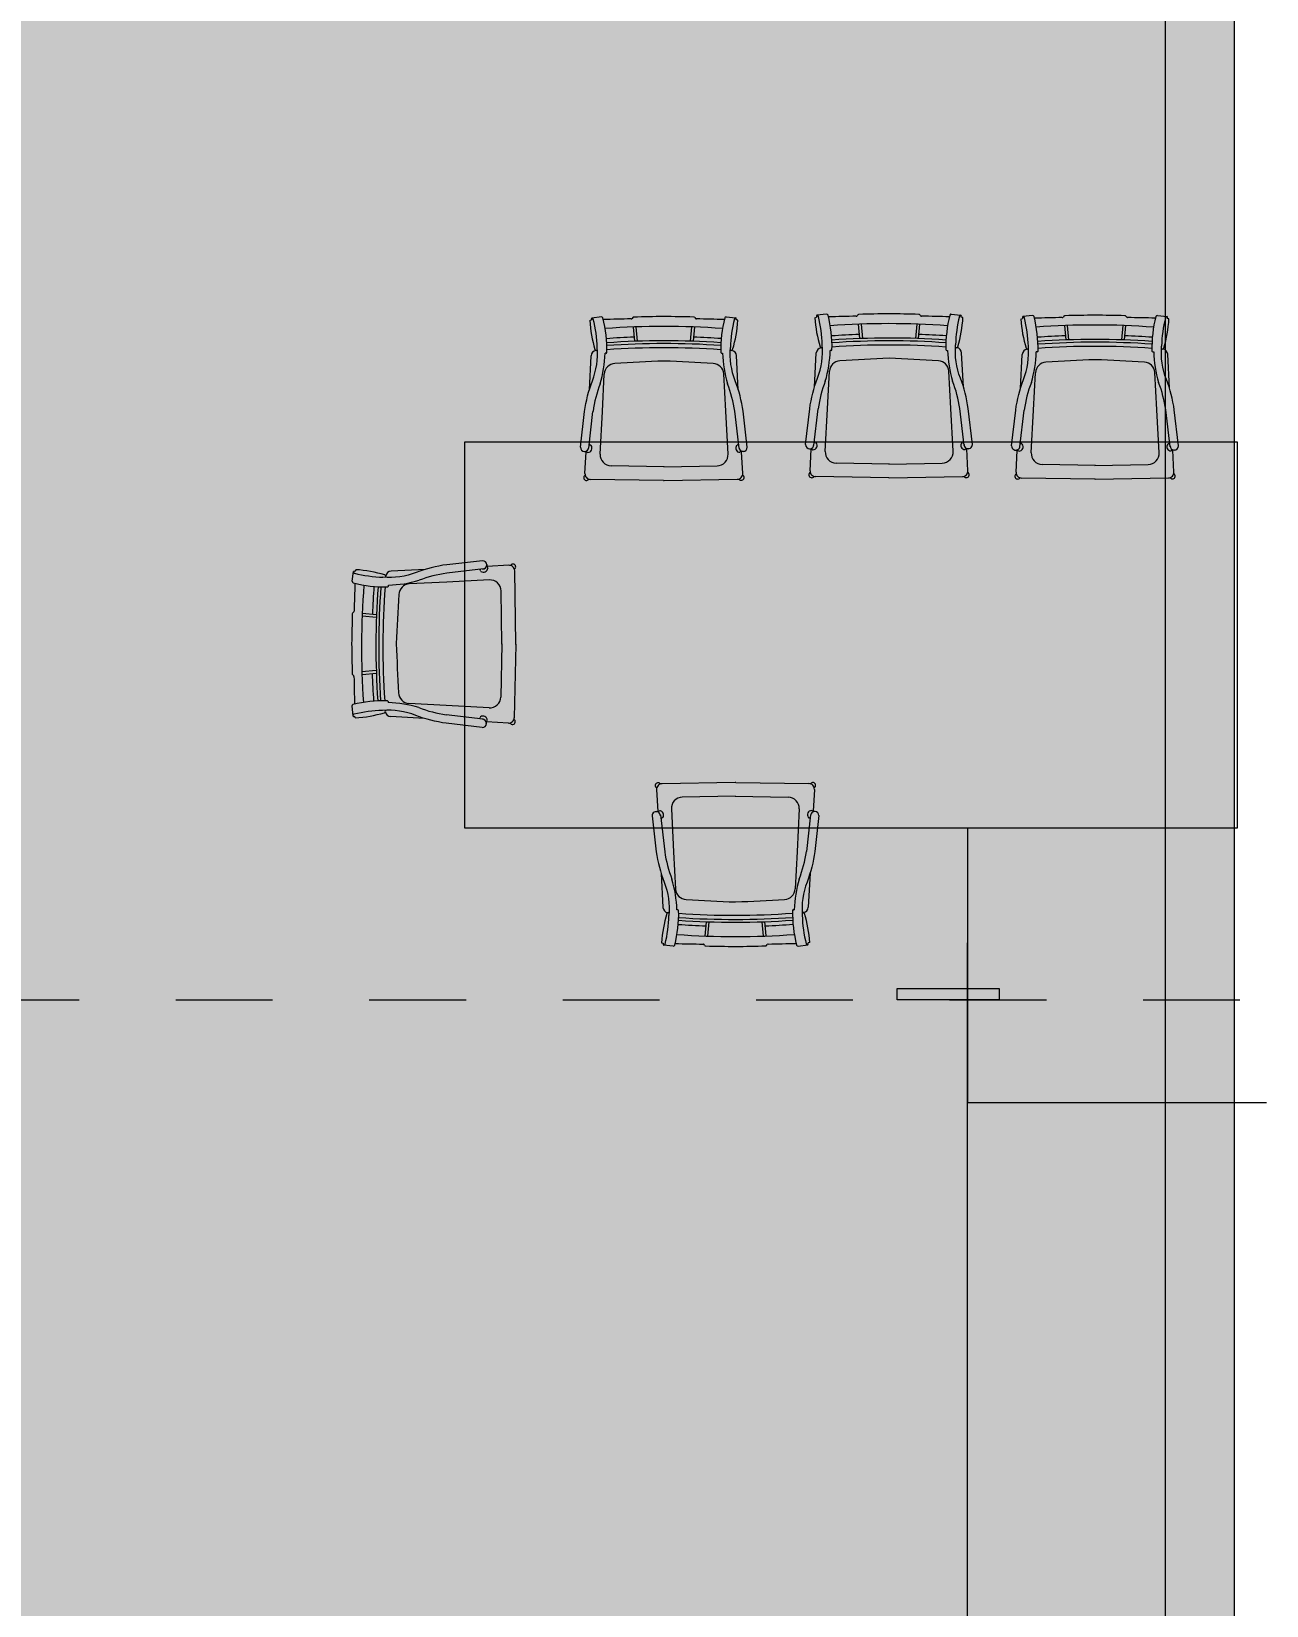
# Model space of a CAD drawing. Header units: millimetres. Extents: x 475616349 to 476941521, y 4620115302 to 4621446928.
# Drawn here: x 476515704 to 476518407, y 4620394034 to 4620397478 of the extents above; entities that cross this region are included whole.
import ezdxf

# ---------------------------------------------------------------- set-up
doc = ezdxf.new("R2010")
doc.units = ezdxf.units.MM
doc.header["$MEASUREMENT"] = 0
doc.linetypes.add('Dashed', pattern=[423.333333, 211.666667, -211.666667])
for name, color, linetype, lineweight in [('G-Anno-Nplt_Pen_No__151', 151, 'Continuous', 0), ('G-Anno-Nplt_Pen_No__4', 7, 'Continuous', 0), ('New_0_Pen_No__7', 7, 'Continuous', 0), ('New_shenobebi_Pen_No__1', 1, 'Continuous', 0), ('zoma_Pen_No__4', 7, 'Continuous', 0)]:
    doc.layers.add(name, color=color, linetype=linetype, lineweight=lineweight)
doc.layers.add('zoma', color=7, linetype='Continuous')
doc.styles.add('GENERATED_STYLE_2', font='arial.ttf')
doc.dimstyles.new('GENERATED_STYLE__38', dxfattribs={"dimtxt": 300, "dimasz": 152, "dimexe": 0.18, "dimexo": 3, "dimgap": 0.09, "dimtad": 1, "dimlfac": 0.001, "dimzin": 0, "dimdsep": 46, "dimtxsty": 'GENERATED_STYLE_2', "dimblk": 'ARROWHEAD_2', "dimblk1": 'ARROWHEAD_2', "dimblk2": 'ARROWHEAD_2', "dimcen": 0.09, "dimclrd": 7, "dimclre": 7, "dimclrt": 7, "dimadec": 0, "dimazin": 0, "dimtfac": 1, "dimtdec": 4, "dimtmove": 0, "dimatfit": 3, "dimfxl": 1, "dimtolj": 1, "dimtzin": 0, "dimarcsym": 0})
doc.dimstyles.new('GENERATED_STYLE__43', dxfattribs={"dimtxt": 100, "dimasz": 152, "dimexe": 0.18, "dimexo": 3, "dimgap": 0.09, "dimtad": 1, "dimlfac": 0.001, "dimzin": 0, "dimdsep": 46, "dimtxsty": 'GENERATED_STYLE_2', "dimblk": 'ARROWHEAD_2', "dimblk1": 'ARROWHEAD_2', "dimblk2": 'ARROWHEAD_2', "dimcen": 0.09, "dimclrd": 7, "dimclre": 7, "dimclrt": 7, "dimadec": 0, "dimazin": 0, "dimtfac": 1, "dimtdec": 4, "dimtmove": 0, "dimatfit": 3, "dimfxl": 1, "dimtolj": 1, "dimtzin": 0, "dimarcsym": 0})

# ---------------------------------------------------------------- blocks, each defined once
blk = doc.blocks.new('*D1879', base_point=(476577134.1, 4620325125.7))
at = {"layer": 'zoma_Pen_No__4', "color": 7, "linetype": 'Continuous', "lineweight": 0, "transparency": 16777216}
for p, q in [((476531324.7, 4620394423.5), (476531324.7, 4620394521.3)), ((476531424.7, 4620394365.7), (476531224.7, 4620394481.2)), ((476531474.7, 4620394423.5), (476531174.7, 4620394423.5)), ((476531324.7, 4620392863.5), (476531324.7, 4620394423.5)), ((476531224.7, 4620392921.2), (476531424.7, 4620392805.7)), ((476531474.7, 4620392863.5), (476531174.7, 4620392863.5)), ((476531324.7, 4620392765.7), (476531324.7, 4620392863.5))]:
    blk.add_line(p, q, dxfattribs=at)
at = {"layer": 'zoma_Pen_No__4', "color": 7, "lineweight": 0, "transparency": 16777216, "insert": (476531264.7, 4620393244.4), "char_height": 300, "attachment_point": 7, "rotation": 90, "style": 'GENERATED_STYLE_2'}
blk.add_mtext('\\A1;{\\pql;\\fArial CYR|b0|i0|c204|p34;1.56}', dxfattribs=at)
blk = doc.blocks.new('ARROWHEAD_2')
at = {"color": 0, "linetype": 'Continuous', "lineweight": 0}
for p, q in [((-0.378, -0.655), (0.378, 0.655)), ((0, 0), (-1, 0))]:
    blk.add_line(p, q, dxfattribs=at)
blk = doc.blocks.new('*D1910', base_point=(476577134.1, 4620325125.7))
at = {"layer": 'zoma_Pen_No__4', "color": 7, "linetype": 'Continuous', "lineweight": 0, "transparency": 16777216}
for p, q in [((476518186.1, 4620399663.5), (476518186.1, 4620399761.3)), ((476518286.1, 4620399605.7), (476518086.1, 4620399721.2)), ((476518336.1, 4620399663.5), (476518036.1, 4620399663.5)), ((476518186.1, 4620382713.6), (476518186.1, 4620399663.5)), ((476518086.1, 4620382771.3), (476518286.1, 4620382655.9)), ((476518336.1, 4620382713.6), (476518036.1, 4620382713.6)), ((476518186.1, 4620382615.8), (476518186.1, 4620382713.6))]:
    blk.add_line(p, q, dxfattribs=at)
at = {"layer": 'zoma_Pen_No__4', "color": 7, "lineweight": 0, "transparency": 16777216, "insert": (476518166.1, 4620391017.6), "char_height": 100, "attachment_point": 7, "rotation": 90, "style": 'GENERATED_STYLE_2'}
blk.add_mtext('\\A1;{\\pql;\\fArial CYR|b0|i0|c204|p34;16.95}', dxfattribs=at)

msp = doc.modelspace()

# ---------------------------------------------------------------- hatches: boundary and pattern name
at = {"layer": 'G-Anno-Nplt_Pen_No__151', "linetype": 'Continuous', "lineweight": 0, "true_color": 0x1f2f3f}
msp.add_hatch(color=169, dxfattribs=at).paths.add_polyline_path([(476511607.131, 4620390495.552), (476511677.131, 4620390495.552), (476511677.131, 4620389533.476), (476511876.341, 4620389533.476), (476511876.341, 4620388993.476), (476511677.131, 4620388993.476), (476511677.131, 4620384033.48), (476515277.307, 4620384033.48), (476515277.307, 4620382433.535), (476517937.131, 4620382433.535), (476517937.131, 4620382783.606), (476518237.131, 4620382783.606), (476518237.131, 4620383333.476), (476518337.131, 4620383333.476), (476518337.131, 4620388993.476), (476518237.131, 4620388993.476), (476518237.131, 4620389533.476), (476518337.131, 4620389533.476), (476518337.131, 4620390829.039), (476518407.131, 4620390829.039), (476518407.131, 4620392563.476), (476518337.13, 4620392563.476), (476518307.131, 4620392563.476), (476518307.131, 4620392793.476), (476517937.131, 4620392793.476), (476517937.131, 4620393623.664), (476518337.13, 4620393623.664), (476518337.13, 4620399393.476), (476518237.131, 4620399393.476), (476518237.131, 4620399593.476), (476511877.131, 4620399593.476), (476511877.131, 4620392733.476), (476512177.131, 4620392733.476), (476512177.131, 4620392397.28), (476512107.131, 4620392397.28), (476512107.131, 4620392092.458), (476511607.131, 4620392092.458)])

# ---------------------------------------------------------------- linework, layer by layer
at = {"layer": 'G-Anno-Nplt_Pen_No__4', "color": 7, "linetype": 'Continuous', "lineweight": 0, "flags": 128}
msp.add_lwpolyline([(476518337.13, 4620393623.664), (476518337.13, 4620399393.476), (476518237.131, 4620399393.476), (476518237.131, 4620399593.476), (476511877.131, 4620399593.476), (476511877.131, 4620392733.476)], dxfattribs=at)
at = {"layer": 'New_0_Pen_No__7', "color": 7, "linetype": 'Continuous', "lineweight": 0}
for p, q in [((476516951.514, 4620396853.378), (476516930.356, 4620396850.866)), ((476517020.245, 4620396851.712), (476517018.981, 4620396850.087)), ((476517155.941, 4620396851.788), (476517157.206, 4620396850.164)), ((476517224.67, 4620396853.531), (476517245.83, 4620396851.043)), ((476517418.76, 4620396851.657), (476517422.436, 4620396852.592)), ((476517422.362, 4620396852.883), (476517422.436, 4620396852.592)), ((476517444.194, 4620396859.346), (476517423.036, 4620396856.835)), ((476517512.925, 4620396857.681), (476517511.661, 4620396856.055)), ((476517648.621, 4620396857.757), (476517649.887, 4620396856.133)), ((476517717.35, 4620396859.499), (476517738.511, 4620396857.012)), ((476517739.189, 4620396853.06), (476517739.115, 4620396852.769)), ((476517742.793, 4620396851.838), (476517739.115, 4620396852.769)), ((476517869.637, 4620396848.673), (476517873.314, 4620396849.608)), ((476517873.24, 4620396849.899), (476517873.314, 4620396849.608)), ((476517895.072, 4620396856.362), (476517873.914, 4620396853.851)), ((476517963.803, 4620396854.697), (476517962.539, 4620396853.071)), ((476518099.498, 4620396854.773), (476518100.764, 4620396853.149)), ((476518168.227, 4620396856.515), (476518189.388, 4620396854.027)), ((476518190.067, 4620396850.076), (476518189.993, 4620396849.785)), ((476518193.67, 4620396848.854), (476518189.993, 4620396849.785)), ((476516926.08, 4620396845.688), (476516929.756, 4620396846.623)), ((476516929.682, 4620396846.914), (476516929.756, 4620396846.623)), ((476517021.146, 4620396831.179), (476517024.017, 4620396799.893)), ((476517027.231, 4620396831.486), (476517030.11, 4620396800.108)), ((476517148.978, 4620396831.554), (476517146.133, 4620396800.173)), ((476517155.063, 4620396831.254), (476517152.226, 4620396799.965)), ((476517246.509, 4620396847.092), (476517246.435, 4620396846.801)), ((476517250.113, 4620396845.87), (476517246.435, 4620396846.801)), ((476517513.826, 4620396837.147), (476517516.698, 4620396805.861)), ((476517519.911, 4620396837.455), (476517522.791, 4620396806.077)), ((476517641.658, 4620396837.523), (476517638.813, 4620396806.142)), ((476517647.743, 4620396837.223), (476517644.907, 4620396805.933)), ((476517964.704, 4620396834.163), (476517967.575, 4620396802.877)), ((476517970.788, 4620396834.471), (476517973.668, 4620396803.093)), ((476518092.535, 4620396834.539), (476518089.691, 4620396803.158)), ((476518098.62, 4620396834.238), (476518095.784, 4620396802.949)), ((476517454.363, 4620396779.772), (476517452.329, 4620396779.758)), ((476517707.271, 4620396779.914), (476517709.304, 4620396779.902)), ((476516925.168, 4620396693.886), (476516929.049, 4620396768.427)), ((476516961.682, 4620396773.803), (476516959.649, 4620396773.789)), ((476517214.591, 4620396773.945), (476517216.624, 4620396773.933)), ((476517251.195, 4620396694.069), (476517247.23, 4620396768.605)), ((476517417.848, 4620396699.855), (476517421.729, 4620396774.396)), ((476517743.875, 4620396700.037), (476517739.91, 4620396774.574)), ((476517868.725, 4620396696.87), (476517872.607, 4620396771.411)), ((476517905.24, 4620396776.788), (476517903.207, 4620396776.774)), ((476518158.148, 4620396776.929), (476518160.182, 4620396776.917)), ((476518194.752, 4620396697.053), (476518190.788, 4620396771.59)), ((476516953.608, 4620396646.567), (476516957.865, 4620396728.325)), ((476517223.663, 4620396646.718), (476517219.314, 4620396728.471)), ((476517446.288, 4620396652.535), (476517450.545, 4620396734.293)), ((476517716.343, 4620396652.687), (476517711.994, 4620396734.44)), ((476517897.165, 4620396649.551), (476517901.422, 4620396731.309)), ((476518167.22, 4620396649.702), (476518162.872, 4620396731.456)), ((476516923.779, 4620396565.912), (476516933.093, 4620396646.555)), ((476516948.741, 4620396553.096), (476516953.608, 4620396646.567)), ((476517228.635, 4620396553.253), (476517223.663, 4620396646.718)), ((476517252.727, 4620396566.096), (476517243.322, 4620396646.729)), ((476517416.459, 4620396571.88), (476517425.774, 4620396652.524)), ((476517441.421, 4620396559.064), (476517446.288, 4620396652.535)), ((476517721.315, 4620396559.221), (476517716.343, 4620396652.687)), ((476517745.407, 4620396572.064), (476517736.002, 4620396652.698)), ((476517867.337, 4620396568.896), (476517876.651, 4620396649.54)), ((476517892.298, 4620396556.08), (476517897.165, 4620396649.551)), ((476518172.192, 4620396556.237), (476518167.22, 4620396649.702)), ((476518196.284, 4620396569.08), (476518186.88, 4620396649.713)), ((476516929.019, 4620396571.711), (476516927.918, 4620396572.628)), ((476517247.48, 4620396571.889), (476517248.581, 4620396572.808)), ((476517421.699, 4620396577.679), (476517420.598, 4620396578.597)), ((476517740.161, 4620396577.858), (476517741.261, 4620396578.776)), ((476517872.577, 4620396574.695), (476517871.475, 4620396575.612)), ((476518191.038, 4620396574.873), (476518192.138, 4620396575.792)), ((476516915.624, 4620396510.601), (476516918.103, 4620396558.219)), ((476517260.944, 4620396510.795), (476517258.411, 4620396558.41)), ((476517408.304, 4620396516.57), (476517410.784, 4620396564.188)), ((476517753.624, 4620396516.763), (476517751.091, 4620396564.378)), ((476517859.182, 4620396513.586), (476517861.661, 4620396561.203)), ((476518204.501, 4620396513.779), (476518201.969, 4620396561.394)), ((476517089.237, 4620396525.503), (476516972.642, 4620396527.485)), ((476517088.169, 4620396525.502), (476517204.762, 4620396527.615)), ((476517580.439, 4620396501.041), (476517420.255, 4620396503.764)), ((476517581.918, 4620396531.471), (476517465.322, 4620396533.453)), ((476517580.849, 4620396531.471), (476517697.442, 4620396533.583)), ((476517581.507, 4620396501.042), (476517741.688, 4620396503.945)), ((476518032.795, 4620396528.487), (476517916.2, 4620396530.469)), ((476518031.726, 4620396528.486), (476518148.319, 4620396530.599)), ((476517087.758, 4620396495.073), (476516927.575, 4620396497.796)), ((476517088.827, 4620396495.073), (476517249.007, 4620396497.976)), ((476518031.316, 4620396498.057), (476517871.133, 4620396500.78)), ((476518032.385, 4620396498.058), (476518192.565, 4620396500.96)), ((476516412.657, 4620396296.59), (476516412.948, 4620396296.515)), ((476516413.891, 4620396300.189), (476516412.948, 4620396296.515)), ((476516565.695, 4620396300.739), (476516491.145, 4620396297.035)), ((476516693.673, 4620396301.821), (476516613.007, 4620396292.7)), ((476516687.861, 4620396296.595), (476516686.947, 4620396297.699)), ((476516749.002, 4620396309.844), (476516701.379, 4620396307.479)), ((476516764.12, 4620396137.673), (476516761.779, 4620396297.863)), ((476516406.141, 4620396274.773), (476516408.703, 4620396295.925)), ((476516485.691, 4620396264.415), (476516485.71, 4620396266.448)), ((476516612.949, 4620396273.041), (476516531.181, 4620396268.979)), ((476516706.431, 4620396277.684), (476516612.949, 4620396273.041)), ((476516733.689, 4620396137.122), (476516731.985, 4620396253.721)), ((476516407.642, 4620396206.039), (476516409.271, 4620396207.299)), ((476516427.852, 4620396199.005), (476516459.223, 4620396196.05)), ((476516428.174, 4620396205.088), (476516459.453, 4620396202.142)), ((476516733.692, 4620396138.191), (476516731.301, 4620396021.603)), ((476516764.116, 4620396136.605), (476516760.831, 4620395976.432)), ((476516407.242, 4620396070.343), (476516408.863, 4620396069.074)), ((476516427.493, 4620396077.258), (476516458.88, 4620396080.028)), ((476516427.779, 4620396071.173), (476516459.075, 4620396073.934)), ((476516405.335, 4620396001.619), (476516407.773, 4620395980.452)), ((476516484.945, 4620396011.508), (476516484.952, 4620396009.474)), ((476516612.152, 4620396002.987), (476516530.41, 4620396007.531)), ((476516705.606, 4620395997.791), (476516612.152, 4620396002.987)), ((476516411.722, 4620395979.764), (476516412.013, 4620395979.837)), ((476516412.936, 4620395976.158), (476516412.013, 4620395979.837)), ((476516564.734, 4620395974.713), (476516490.207, 4620395978.856)), ((476516692.703, 4620395972.875), (476516612.092, 4620395982.472)), ((476516686.922, 4620395978.135), (476516686.001, 4620395977.037)), ((476516747.984, 4620395964.526), (476516700.375, 4620395967.173)), ((476517072.324, 4620395819.096), (476517074.882, 4620395771.482)), ((476517244.432, 4620395834.91), (476517084.253, 4620395831.921)), ((476517245.501, 4620395834.911), (476517405.686, 4620395832.275)), ((476517417.643, 4620395819.476), (476517415.19, 4620395771.857)), ((476517245.107, 4620395804.482), (476517128.515, 4620395802.306)), ((476517244.038, 4620395804.481), (476517360.634, 4620395802.562)), ((476517080.571, 4620395763.799), (476517090.019, 4620395683.171)), ((476517085.82, 4620395758.009), (476517084.72, 4620395757.09)), ((476517104.656, 4620395776.655), (476517109.678, 4620395683.193)), ((476517384.55, 4620395776.964), (476517379.733, 4620395683.49)), ((476517409.518, 4620395764.162), (476517400.248, 4620395683.513)), ((476517404.281, 4620395758.36), (476517405.383, 4620395757.443)), ((476517109.678, 4620395683.193), (476517114.071, 4620395601.442)), ((476517379.733, 4620395683.49), (476517375.521, 4620395601.73)), ((476517082.172, 4620395635.827), (476517086.177, 4620395561.292)), ((476517408.199, 4620395636.186), (476517404.358, 4620395561.643)), ((476517118.819, 4620395555.97), (476517116.786, 4620395555.981)), ((476517371.728, 4620395556.249), (476517373.761, 4620395556.264)), ((476517178.379, 4620395498.694), (476517181.198, 4620395529.985)), ((476517184.464, 4620395498.397), (476517187.291, 4620395529.779)), ((476517306.211, 4620395498.531), (476517303.314, 4620395529.907)), ((476517312.295, 4620395498.841), (476517309.407, 4620395530.126)), ((476517083.336, 4620395484.027), (476517087.014, 4620395483.098)), ((476517086.941, 4620395482.806), (476517087.014, 4620395483.098)), ((476517108.784, 4620395476.379), (476517087.621, 4620395478.855)), ((476517177.511, 4620395478.159), (476517176.245, 4620395479.782)), ((476517313.207, 4620395478.308), (476517314.47, 4620395479.935)), ((476517381.939, 4620395476.68), (476517403.096, 4620395479.203)), ((476517407.369, 4620395484.384), (476517403.693, 4620395483.447)), ((476517403.768, 4620395483.156), (476517403.693, 4620395483.447))]:
    msp.add_line(p, q, dxfattribs=at)
for points in [[(476516914.765, 4620396646.545, -0.05838097), (476516931.862, 4620396713.244, 0.11288216), (476516942.325, 4620396786.046)], [(476517261.65, 4620396646.739, 0.05838097), (476517244.479, 4620396713.42, -0.11288216), (476517233.934, 4620396786.209)], [(476517407.445, 4620396652.514, -0.05838097), (476517424.542, 4620396719.213, 0.11288216), (476517435.005, 4620396792.014)], [(476517754.331, 4620396652.708, 0.05838097), (476517737.159, 4620396719.388, -0.11288216), (476517726.615, 4620396792.177)], [(476517858.323, 4620396649.529, -0.05838097), (476517875.419, 4620396716.229, 0.11288216), (476517885.882, 4620396789.03)], [(476518205.208, 4620396649.724, 0.05838097), (476518188.037, 4620396716.404, -0.11288216), (476518177.492, 4620396789.193)], [(476516914.25, 4620396558.838), (476516916.573, 4620396558.508, -0.08130171), (476516921.916, 4620396556.833)], [(476517262.263, 4620396559.033), (476517259.942, 4620396558.7, 0.08130171), (476517254.6, 4620396557.019)], [(476517406.931, 4620396564.807), (476517409.253, 4620396564.476, -0.08130171), (476517414.596, 4620396562.802)], [(476517754.943, 4620396565.002), (476517752.622, 4620396564.669, 0.08130171), (476517747.28, 4620396562.988)], [(476517857.808, 4620396561.823), (476517860.13, 4620396561.492, -0.08130171), (476517865.474, 4620396559.817)], [(476518205.821, 4620396562.018), (476518203.499, 4620396561.684, 0.08130171), (476518198.157, 4620396560.004)], [(476516613.061, 4620396311.028, 0.05838097), (476516546.321, 4620396294.091, -0.11288216), (476516473.495, 4620396283.802)], [(476516700.769, 4620396311.333), (476516701.094, 4620396309.01, 0.08130171), (476516702.756, 4620396303.663)], [(476516612.038, 4620395964.144, -0.05838097), (476516545.399, 4620395981.475, 0.11288216), (476516472.635, 4620395992.193)], [(476516699.742, 4620395963.322), (476516700.081, 4620395965.643, -0.08130171), (476516701.774, 4620395970.98)], [(476517071.03, 4620395770.856), (476517073.352, 4620395771.191, 0.08130171), (476517078.693, 4620395772.874)], [(476517419.043, 4620395771.24), (476517416.721, 4620395771.569, -0.08130171), (476517411.376, 4620395773.241)], [(476517071.691, 4620395683.151, 0.05838097), (476517088.898, 4620395616.48, -0.11288216), (476517099.482, 4620395543.696)], [(476517418.576, 4620395683.533, -0.05838097), (476517401.515, 4620395616.824, 0.11288216), (476517391.092, 4620395544.018)]]:
    msp.add_lwpolyline(points, format="xyb", dxfattribs=at)
for points in [[(476516905.638, 4620396568.007), (476516914.709, 4620396646.545)], [(476517270.865, 4620396568.211), (476517261.706, 4620396646.739)], [(476517398.319, 4620396573.975), (476517407.39, 4620396652.514)], [(476517763.545, 4620396574.18), (476517754.386, 4620396652.708)], [(476517849.196, 4620396570.991), (476517858.267, 4620396649.529)], [(476518214.423, 4620396571.196), (476518205.264, 4620396649.724)], [(476516691.621, 4620396319.967), (476516613.061, 4620396311.084)], [(476516690.544, 4620395954.742), (476516612.038, 4620395964.089)], [(476517062.433, 4620395761.674), (476517071.635, 4620395683.151)], [(476517427.66, 4620395762.076), (476517418.632, 4620395683.533)], [(476517752.964, 4620395734.538), (476517752.964, 4620395134.538), (476518407.131, 4620395134.538)], [(476517752.964, 4620393568.602), (476517752.964, 4620395483.712)]]:
    msp.add_lwpolyline(points, dxfattribs=at)
for points in [[(476518342.964, 4620395734.538), (476516652.726, 4620395734.538), (476516652.726, 4620396579.999), (476518342.964, 4620396579.999)], [(476517821.981, 4620395359.039), (476517598.485, 4620395359.039), (476517598.485, 4620395383.855), (476517821.981, 4620395383.855)]]:
    msp.add_lwpolyline(points, close=True, dxfattribs=at)
for centre, radius, start, end in [((476516932.277, 4620396848.505), 3.044, 129.127994, 211.51679), ((476516930.715, 4620396847.844), 3.044, 14.380396, 96.769197), ((476516663.346, 4620396779.293), 279.06, 1.386545, 14.3804), ((476516951.873, 4620396850.355), 3.044, 14.380397, 96.769196), ((476516684.504, 4620396781.804), 279.06, 358.723734, 14.380399), ((476517527.668, 4620373634.021), 23220.515, 91.2610327, 91.4113959), ((476517016.578, 4620396851.955), 3.044, 271.261038, 322.137621), ((476517022.648, 4620396849.844), 3.044, 91.231861, 142.137618), ((476517521.785, 4620373637.739), 23220.515, 91.0701857, 91.2318599), ((476516680.412, 4620373637.267), 23220.515, 88.8323394, 88.9940136), ((476517153.54, 4620396849.918), 3.044, 37.926584, 88.832336), ((476517159.607, 4620396852.035), 3.044, 217.926579, 268.803155), ((476516674.532, 4620373633.543), 23220.515, 88.6528026, 88.8031658), ((476517491.759, 4620396782.257), 279.06, 165.683799, 181.340465), ((476517224.314, 4620396850.508), 3.044, 83.295008, 165.683795), ((476517512.92, 4620396779.769), 279.06, 165.683799, 178.677654), ((476517245.475, 4620396848.02), 3.044, 83.295007, 165.683796), ((476517243.912, 4620396848.68), 3.044, 328.547414, 50.936203), ((476517696.109, 4620396868.22), 277.843, 183.417552, 196.816124), ((476517424.957, 4620396854.474), 3.044, 129.127997, 211.516787), ((476517423.395, 4620396853.813), 3.044, 14.380409, 96.769184), ((476517156.026, 4620396785.262), 279.06, 1.386545, 14.380399), ((476517444.553, 4620396856.324), 3.044, 14.380406, 96.769187), ((476517177.184, 4620396787.773), 279.06, 358.723734, 14.380399), ((476518020.349, 4620373639.989), 23220.515, 91.2610336, 91.4113968), ((476517509.259, 4620396857.924), 3.044, 271.261026, 322.137598), ((476517515.328, 4620396855.813), 3.044, 91.231861, 142.137619), ((476518014.465, 4620373643.707), 23220.515, 91.0701857, 91.2318599), ((476517173.092, 4620373643.236), 23220.515, 88.8323385, 88.9940127), ((476517646.22, 4620396855.886), 3.044, 37.926584, 88.832336), ((476517652.287, 4620396858.004), 3.044, 217.926594, 268.803176), ((476517167.212, 4620373639.511), 23220.515, 88.6528017, 88.8031649), ((476517984.44, 4620396788.225), 279.06, 165.683799, 181.340465), ((476517716.995, 4620396856.477), 3.044, 83.295007, 165.683796), ((476518005.601, 4620396785.738), 279.06, 165.683799, 178.677654), ((476517465.426, 4620396868.09), 277.843, 343.248075, 356.646647), ((476517738.155, 4620396853.989), 3.044, 83.295011, 165.683814), ((476517736.593, 4620396854.649), 3.044, 328.547406, 50.936206), ((476518146.986, 4620396865.235), 277.843, 183.417552, 196.816124), ((476517875.834, 4620396851.49), 3.044, 129.127997, 211.516787), ((476517874.272, 4620396850.828), 3.044, 14.380406, 96.769187), ((476517606.904, 4620396782.277), 279.06, 1.386545, 14.3804), ((476517895.43, 4620396853.34), 3.044, 14.3804, 96.769194), ((476517628.062, 4620396784.789), 279.06, 358.723733, 14.380399), ((476518471.226, 4620373637.005), 23220.515, 91.2610327, 91.4113959), ((476517960.136, 4620396854.939), 3.044, 271.261047, 322.137613), ((476517966.205, 4620396852.829), 3.044, 91.231869, 142.13761), ((476518465.343, 4620373640.723), 23220.515, 91.0701857, 91.2318599), ((476517623.969, 4620373640.252), 23220.515, 88.8323385, 88.9940127), ((476518097.098, 4620396852.902), 3.044, 37.926578, 88.832341), ((476518103.165, 4620396855.019), 3.044, 217.926573, 268.803162), ((476517618.09, 4620373636.527), 23220.515, 88.6528026, 88.8031658), ((476518435.317, 4620396785.241), 279.06, 165.683799, 181.340465), ((476518167.872, 4620396853.492), 3.044, 83.295008, 165.683796), ((476518456.478, 4620396782.753), 279.06, 165.683799, 178.677654), ((476517916.303, 4620396865.106), 277.843, 343.248075, 356.646647), ((476518189.033, 4620396851.005), 3.044, 83.295007, 165.683796), ((476518187.47, 4620396851.664), 3.044, 328.547416, 50.936199), ((476517203.428, 4620396862.251), 277.843, 183.417552, 196.816124), ((476517087.428, 4620395077.554), 1755.051, 85.784106, 94.172786), ((476516972.746, 4620396862.122), 277.843, 343.248075, 356.646647), ((476517580.108, 4620395083.522), 1755.051, 85.784105, 94.172786), ((476517581.785, 4620395052.017), 1764.182, 92.141489, 94.114713), ((476517581.785, 4620395052.017), 1764.182, 85.949486, 87.922709), ((476518030.985, 4620395080.538), 1755.051, 85.784106, 94.172786), ((476516941.207, 4620396767.794), 12.174, 98.168875, 177.019311), ((476516940.38, 4620396782.751), 3.044, 196.816111, 273.104624), ((476518195.598, 4620373640.383), 23173.34, 93.0992397, 93.1046206), ((476517089.104, 4620395046.049), 1764.182, 92.141489, 94.114713), ((476517089.104, 4620395046.049), 1755.051, 85.949486, 94.114713), ((476517089.104, 4620395046.049), 1748.964, 85.943548, 94.120651), ((476517089.104, 4620395046.049), 1739.833, 85.926338, 94.13786), ((476517089.104, 4620395046.049), 1764.182, 85.949486, 87.922709), ((476516006.6, 4620373639.157), 23173.34, 86.9595876, 86.9649686), ((476517235.883, 4620396782.917), 3.044, 266.959568, 343.248071), ((476517235.073, 4620396767.959), 12.174, 3.044887, 81.895326), ((476517433.887, 4620396773.763), 12.174, 98.168873, 177.019314), ((476517433.06, 4620396788.72), 3.044, 196.816139, 273.104619), ((476518688.278, 4620373646.352), 23173.34, 93.0992398, 93.1046207), ((476517188.422, 4620396787.603), 264.024, 343.507955, 358.297301), ((476517454.35, 4620396781.598), 1.826, 270.399557, 358.72374), ((476517581.785, 4620395052.017), 1755.051, 85.949486, 94.114713), ((476517581.785, 4620395052.017), 1748.964, 85.943548, 94.120651), ((476517581.785, 4620395052.017), 1739.833, 85.926339, 94.13786), ((476517707.282, 4620396781.74), 1.826, 181.340489, 269.664629), ((476517973.203, 4620396788.043), 264.024, 181.766897, 196.556244), ((476516499.271, 4620373645.126), 23173.34, 86.9595631, 86.9649441), ((476517728.563, 4620396788.885), 3.044, 266.959583, 343.248079), ((476517727.753, 4620396773.927), 12.174, 3.044887, 81.895327), ((476517884.764, 4620396770.778), 12.174, 98.168872, 177.019314), ((476517883.938, 4620396785.736), 3.044, 196.81613, 273.104628), ((476519139.155, 4620373643.368), 23173.34, 93.0992397, 93.1046206), ((476517905.227, 4620396778.614), 1.826, 270.39957, 358.723696), ((476518032.662, 4620395049.033), 1764.182, 92.141489, 94.114713), ((476518032.662, 4620395049.033), 1755.051, 85.949486, 94.114713), ((476518032.662, 4620395049.033), 1748.964, 85.943548, 94.120651), ((476518032.662, 4620395049.033), 1739.833, 85.926339, 94.13786), ((476518032.662, 4620395049.033), 1764.182, 85.949486, 87.92271), ((476518158.159, 4620396778.755), 1.826, 181.340467, 269.664623), ((476516950.148, 4620373642.142), 23173.34, 86.9595631, 86.9649441), ((476518179.441, 4620396785.901), 3.044, 266.959573, 343.248091), ((476518178.631, 4620396770.943), 12.174, 3.044887, 81.895327), ((476516695.741, 4620396781.634), 264.024, 343.507955, 358.297301), ((476516982.18, 4620396727.059), 24.348, 93.009716, 177.019314), ((476516961.67, 4620396775.629), 1.826, 270.399556, 358.72374), ((476518196.027, 4620373640.391), 23142.905, 92.7435263, 93.009716), ((476516007.022, 4620373639.165), 23142.905, 87.0544829, 87.3206726), ((476517195, 4620396727.178), 24.348, 3.044886, 87.054483), ((476517214.601, 4620396775.771), 1.826, 181.340447, 269.664643), ((476517480.522, 4620396782.074), 264.024, 181.766898, 196.556244), ((476517474.86, 4620396733.027), 24.348, 93.009715, 177.019312), ((476518688.707, 4620373646.36), 23142.905, 92.7435263, 93.009716), ((476516499.703, 4620373645.134), 23142.905, 87.0544829, 87.3206726), ((476517687.68, 4620396733.147), 24.348, 3.044886, 87.054483), ((476517639.299, 4620396784.619), 264.024, 343.507955, 358.297301), ((476517925.738, 4620396730.043), 24.348, 93.009717, 177.019311), ((476519139.585, 4620373643.376), 23142.905, 92.7435263, 93.009716), ((476516950.58, 4620373642.149), 23142.905, 87.0544824, 87.3206721), ((476518138.558, 4620396730.162), 24.348, 3.04489, 87.054482), ((476518424.08, 4620396785.058), 264.024, 181.766898, 196.556244), ((476517700.641, 4620396612.9), 277.599, 158.940697, 171.793756), ((476517461.179, 4620396612.766), 277.599, 8.270443, 21.123502), ((476518151.519, 4620396609.916), 277.599, 158.940697, 171.793756), ((476517912.057, 4620396609.782), 277.599, 8.270443, 21.123502), ((476517207.961, 4620396606.932), 277.599, 158.940697, 171.793756), ((476516968.499, 4620396606.798), 277.599, 8.270443, 21.123502), ((476516921.797, 4620396566.024), 9.192, 270.743727, 38.215056), ((476516925.705, 4620396574.121), 1.085, 199.892263, 284.231493), ((476516926.512, 4620396570.94), 2.196, 50.207258, 104.231491), ((476517254.709, 4620396566.211), 9.192, 141.849142, 269.320471), ((476517249.988, 4620396571.121), 2.196, 75.832723, 129.856943), ((476517250.792, 4620396574.303), 1.085, 255.832754, 340.171877), ((476517407.511, 4620396573.981), 9.192, 180.032103, 0.032097), ((476517414.477, 4620396571.993), 9.192, 270.743726, 38.215058), ((476517418.385, 4620396580.09), 1.085, 199.892292, 284.231463), ((476517419.192, 4620396576.909), 2.196, 50.207226, 104.231472), ((476517747.389, 4620396572.179), 9.192, 141.849144, 269.320472), ((476517742.669, 4620396577.09), 2.196, 75.832743, 129.856975), ((476517743.472, 4620396580.272), 1.085, 255.832726, 340.171907), ((476517754.353, 4620396574.175), 9.192, 180.032097, 0.032103), ((476517865.355, 4620396569.009), 9.192, 270.743726, 38.21506), ((476517869.263, 4620396577.105), 1.085, 199.892345, 284.231476), ((476517870.069, 4620396573.925), 2.196, 50.207237, 104.23146), ((476518198.266, 4620396569.195), 9.192, 141.84914, 269.320473), ((476518193.546, 4620396574.106), 2.196, 75.832722, 129.856944), ((476518194.349, 4620396577.288), 1.085, 255.83273, 340.171901), ((476516914.83, 4620396568.012), 9.192, 180.032103, 0.032097), ((476516973.056, 4620396551.83), 24.348, 177.019312, 269.026085), ((476517204.32, 4620396551.959), 24.348, 271.038113, 3.044887), ((476517261.673, 4620396568.206), 9.192, 180.032103, 0.032097), ((476517465.736, 4620396557.798), 24.348, 177.019311, 269.026083), ((476517697.001, 4620396557.928), 24.348, 271.038114, 3.044886), ((476517858.388, 4620396570.996), 9.192, 180.032097, 0.032103), ((476517916.614, 4620396554.814), 24.348, 177.019312, 269.026085), ((476518147.878, 4620396554.944), 24.348, 271.038114, 3.044889), ((476518205.231, 4620396571.191), 9.192, 180.032097, 0.032096), ((476516918.881, 4620396501.662), 6.087, 118.545183, 327.500212), ((476516927.782, 4620396509.968), 12.174, 177.019314, 269.026083), ((476517248.787, 4620396510.148), 12.174, 271.038115, 3.044884), ((476517257.696, 4620396501.852), 6.087, 212.563993, 61.519008), ((476517411.562, 4620396507.631), 6.087, 118.545183, 327.500212), ((476517420.462, 4620396515.937), 12.174, 177.019307, 269.026086), ((476517741.467, 4620396516.117), 12.174, 271.038116, 3.044887), ((476517750.377, 4620396507.82), 6.087, 212.563985, 61.519016), ((476517862.439, 4620396504.646), 6.087, 118.545192, 327.500203), ((476517871.339, 4620396512.953), 12.174, 177.019314, 269.026083), ((476518192.344, 4620396513.132), 12.174, 271.038113, 3.04489), ((476518201.254, 4620396504.836), 6.087, 212.563994, 61.519007), ((476517088.276, 4620396525.504), 30.436, 269.02609, 271.038119), ((476517088.289, 4620396501.152), 6.087, 269.026189, 271.038219), ((476517580.956, 4620396531.473), 30.436, 269.02609, 271.038119), ((476517580.969, 4620396507.12), 6.087, 269.02594, 271.037969), ((476518031.833, 4620396528.488), 30.436, 269.02609, 271.038119), ((476518031.847, 4620396504.136), 6.087, 269.02594, 271.037969), ((476516411.06, 4620396293.999), 3.044, 58.346305, 140.735092), ((476516396.666, 4620396022.881), 277.843, 73.04697, 86.445542), ((476516491.749, 4620396284.876), 12.174, 92.843784, 171.694222), ((476516685.459, 4620396299.915), 1.085, 345.631623, 69.970791), ((476516688.638, 4620396299.101), 2.196, 165.631618, 219.655851), ((476516693.565, 4620396303.804), 9.192, 231.648032, 359.119374), ((476516691.594, 4620396310.775), 9.192, 269.830995, 89.830994), ((476516749.606, 4620396297.685), 12.174, 0.837009, 92.843783), ((476516757.934, 4620396306.565), 6.087, 302.362886, 151.317906), ((476516409.163, 4620396274.407), 3.044, 173.093898, 255.482695), ((476516478.352, 4620396541.611), 279.06, 255.482695, 271.139361), ((476516411.725, 4620396295.559), 3.044, 173.093898, 255.482695), ((476539624.055, 4620395643.139), 23220.515, 178.4516977, 178.602061), ((476516480.914, 4620396562.763), 279.06, 255.482695, 268.47655), ((476518181.626, 4620396131.299), 1755.051, 175.583001, 183.971682), ((476518213.136, 4620396132.865), 1764.182, 175.748381, 177.721605), ((476518213.136, 4620396132.865), 1755.051, 175.748381, 183.913608), ((476518213.136, 4620396132.865), 1748.964, 175.742443, 183.919546), ((476518213.136, 4620396132.865), 1739.833, 175.725234, 183.936756), ((476516476.794, 4620396285.739), 3.044, 356.758476, 73.04697), ((476539616.096, 4620394975.225), 23173.34, 176.7584684, 176.7638493), ((476516483.865, 4620396264.432), 1.826, 271.139361, 359.46353), ((476516478.496, 4620396530.374), 264.024, 271.565793, 286.355139), ((476516532.389, 4620396244.66), 24.348, 92.843782, 176.853378), ((476516651.974, 4620396017.738), 277.599, 98.069338, 110.922398), ((476516707.639, 4620396253.366), 24.348, 0.837009, 92.843783), ((476539616.09, 4620394975.653), 23142.905, 176.8533781, 177.1195678), ((476539620.351, 4620395649.031), 23220.515, 178.6312341, 178.7929083), ((476516409.505, 4620396203.631), 3.044, 127.725483, 178.631237), ((476516407.409, 4620396209.706), 3.044, 307.725483, 358.602055), ((476539622.833, 4620396490.401), 23220.515, 180.8690812, 181.0307554), ((476539622.547, 4620397164.648), 23142.905, 182.5424216, 182.8086114), ((476516733.687, 4620396137.229), 30.436, 358.824982, 0.837012), ((476516758.039, 4620396137.157), 6.087, 358.824978, 0.837003), ((476516409.119, 4620396072.74), 3.044, 181.030746, 231.936503), ((476516406.987, 4620396066.678), 3.044, 1.059936, 51.936511), ((476539626.572, 4620396496.271), 23220.515, 181.0599285, 181.2102918), ((476518213.136, 4620396132.865), 1764.182, 181.940385, 183.913608), ((476516531.761, 4620396031.842), 24.348, 182.808609, 266.818207), ((476516706.957, 4620396022.102), 24.348, 266.818207, 358.82498), ((476516408.359, 4620396001.967), 3.044, 104.17929, 186.568087), ((476516475.971, 4620395734.359), 279.06, 88.522629, 104.179295), ((476516478.408, 4620395713.193), 279.06, 91.18544, 104.179295), ((476516397.346, 4620396253.563), 277.843, 273.216448, 286.615019), ((476516475.922, 4620395990.237), 3.044, 286.615018, 2.90352), ((476516490.882, 4620395991.011), 12.174, 187.967771, 266.818207), ((476539622.553, 4620397164.221), 23173.34, 182.8981409, 182.9035219), ((476516483.119, 4620396011.501), 1.826, 0.198467, 88.522627), ((476516476.181, 4620395745.596), 264.024, 73.30685, 88.096197), ((476516652.68, 4620396257.199), 277.599, 248.739592, 261.592652), ((476516410.796, 4620395980.8), 3.044, 104.179293, 186.568084), ((476516410.14, 4620395982.364), 3.044, 218.926905, 301.315687), ((476516684.5, 4620395974.83), 1.085, 289.691201, 14.030386), ((476516687.684, 4620395975.625), 2.196, 140.006141, 194.030363), ((476516692.583, 4620395970.893), 9.192, 0.542617, 128.013956), ((476516690.571, 4620395963.934), 9.192, 269.830995, 89.830995), ((476516748.659, 4620395976.681), 12.174, 266.818205, 358.824986), ((476516756.935, 4620395967.752), 6.087, 208.344082, 57.299104), ((476517075.566, 4620395828.04), 6.087, 32.595042, 241.550055), ((476517084.48, 4620395819.749), 12.174, 91.069162, 183.075933), ((476517245, 4620395804.48), 30.436, 89.057145, 91.069175), ((476517244.973, 4620395828.832), 6.087, 89.057145, 91.069175), ((476517405.485, 4620395820.103), 12.174, 357.050357, 89.05713), ((476517414.381, 4620395828.414), 6.087, 298.576228, 147.531254), ((476517128.969, 4620395777.962), 24.348, 91.069159, 183.075932), ((476517360.234, 4620395778.217), 24.348, 357.050357, 89.05713), ((476517071.625, 4620395761.684), 9.192, 0.063143, 180.063148), ((476517078.589, 4620395763.683), 9.192, 321.880188, 89.351518), ((476517082.51, 4620395755.593), 1.085, 75.863755, 160.202947), ((476517083.312, 4620395758.775), 2.196, 255.863781, 309.887992), ((476517411.5, 4620395764.05), 9.192, 90.774773, 218.246102), ((476517406.788, 4620395759.131), 2.196, 230.238305, 284.262529), ((476517407.597, 4620395755.951), 1.085, 19.923352, 104.262495), ((476517418.468, 4620395762.066), 9.192, 0.063148, 180.063143), ((476517364.821, 4620395723.251), 277.599, 188.301488, 201.154548), ((476517125.359, 4620395722.987), 277.599, 338.971742, 351.824801), ((476516852.892, 4620395547.698), 264.024, 1.797943, 16.58729), ((476517637.673, 4620395548.562), 264.024, 163.539, 178.328347), ((476517138.385, 4620395602.748), 24.348, 183.075932, 267.085528), ((476518313.852, 4620418691.402), 23142.905, 267.0855282, 267.3517179), ((476516124.848, 4620418688.989), 23142.905, 272.7745716, 273.0407614), ((476517351.204, 4620395602.983), 24.348, 273.040761, 357.050359), ((476517360.712, 4620395467.925), 277.843, 163.279121, 176.677692), ((476517098.334, 4620395561.946), 12.174, 183.075932, 261.926371), ((476516820.493, 4620395549.985), 279.06, 345.714845, 358.7087), ((476517097.532, 4620395546.987), 3.044, 86.990623, 163.279126), ((476518314.278, 4620418691.41), 23173.34, 266.9906224, 266.9960034), ((476516841.655, 4620395547.509), 279.06, 345.714845, 1.371511), ((476517118.81, 4620395554.144), 1.826, 1.371515, 89.695689), ((476517243.369, 4620397283.934), 1748.964, 265.974593, 274.151696), ((476517243.369, 4620397283.934), 1739.833, 265.957384, 274.168906), ((476517648.91, 4620395548.398), 279.06, 178.754779, 194.411445), ((476517371.741, 4620395554.423), 1.826, 90.430594, 178.754778), ((476516125.281, 4620418688.997), 23173.34, 273.1302774, 273.1356583), ((476517670.067, 4620395550.921), 279.06, 181.41759, 194.411445), ((476517393.035, 4620395547.313), 3.044, 16.847175, 93.135668), ((476517392.2, 4620395562.27), 12.174, 278.199917, 357.050359), ((476517130.03, 4620395467.671), 277.843, 3.448597, 16.847169), ((476517243.369, 4620397283.934), 1764.182, 265.980531, 267.953755), ((476517243.369, 4620397283.934), 1755.051, 265.980531, 274.145759), ((476517243.369, 4620397283.934), 1764.182, 272.172535, 274.145759), ((476517089.538, 4620395481.22), 3.044, 148.578458, 230.967248), ((476517087.975, 4620395481.878), 3.044, 263.326055, 345.714857), ((476517109.137, 4620395479.402), 3.044, 263.326049, 345.714842), ((476517646.339, 4620418696.662), 23220.515, 268.6838475, 268.8342108), ((476517245.063, 4620397252.43), 1755.051, 265.815151, 274.203832), ((476517173.845, 4620395477.91), 3.044, 37.957615, 88.834211), ((476517179.911, 4620395480.031), 3.044, 217.957628, 268.863387), ((476517640.462, 4620418692.934), 23220.515, 268.8633845, 269.0250587), ((476516799.089, 4620418692.007), 23220.515, 271.101231, 271.2629052), ((476517310.803, 4620395480.175), 3.044, 271.2629, 322.168644), ((476517316.874, 4620395478.068), 3.044, 91.292069, 142.168652), ((476516793.204, 4620418695.722), 23220.515, 271.292078, 271.4424412), ((476517381.579, 4620395479.702), 3.044, 194.411451, 276.800225), ((476517402.735, 4620395482.225), 3.044, 194.411447, 276.800229), ((476517401.174, 4620395481.563), 3.044, 309.159043, 31.547831)]:
    msp.add_arc(centre, radius, start, end, dxfattribs=at)
at = {"layer": 'New_shenobebi_Pen_No__1', "color": 1, "linetype": 'Dashed', "lineweight": 0}
msp.add_lwpolyline([(476493160.331, 4620395359.178), (476544233.545, 4620395359.178)], dxfattribs=at)

# ---------------------------------------------------------------- dimensions: what is measured, and where the dimension line sits
at = {"layer": 'zoma', "color": 7, "linetype": 'Continuous', "lineweight": 0}
for base, p1, p2, dimstyle, picture, middle in [((476518186.138, 4620399663.476), (476518307.131, 4620382713.606), (476518307.131, 4620399663.476), 'GENERATED_STYLE__43', '*D1910', (476518116.138, 4620391185.57)), ((476531324.653, 4620394423.476), (476504907.131, 4620392863.476), (476504707.131, 4620394423.476), 'GENERATED_STYLE__38', '*D1879', (476531114.653, 4620393634.037))]:
    dim = msp.add_linear_dim(base=base, p1=p1, p2=p2, angle=90, dimstyle=dimstyle, dxfattribs=at)
    dim.commit()
    dim.dimension.update_dxf_attribs({"geometry": picture, "text_midpoint": middle, "dimtype": 160, "text_rotation": 90})

doc.saveas('drawing.dxf')
